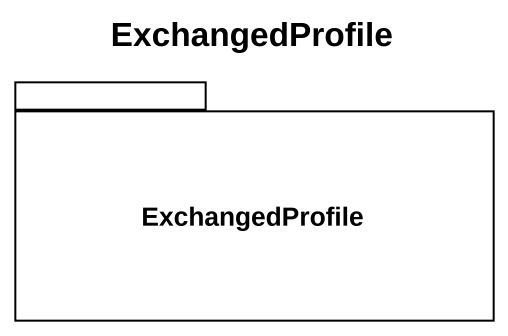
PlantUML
@startuml
title ExchangedProfile
package ExchangedProfile {
}
@enduml
